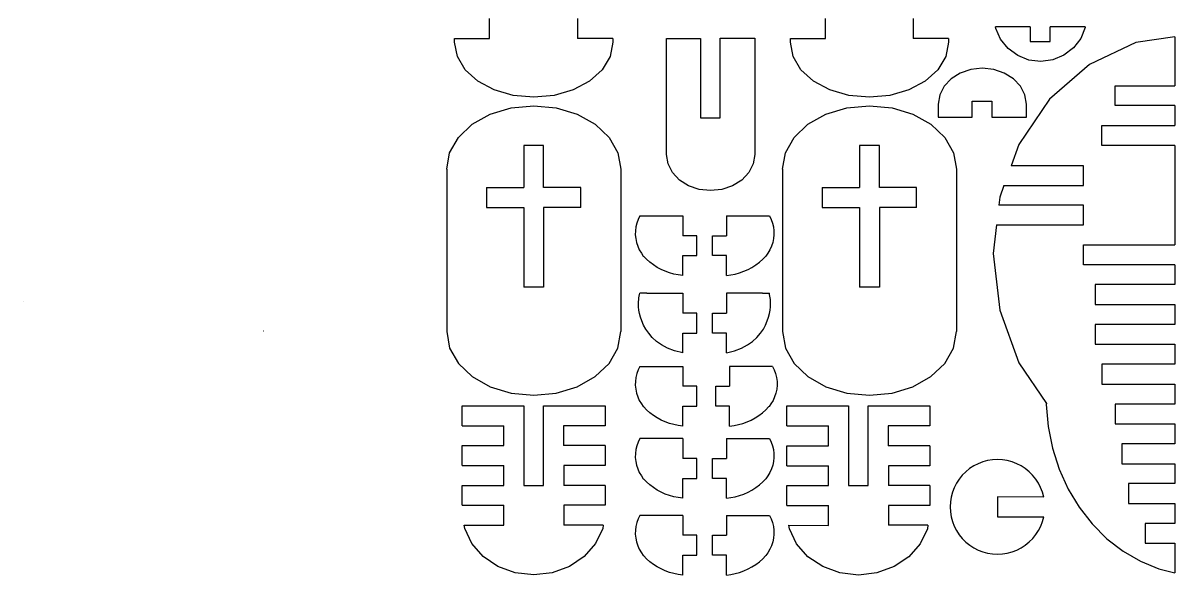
# Model space of a CAD drawing. Header units: inches. Extents: x -293 to 209, y -165 to 155.
# Drawn here: x -292.8 to -119.3, y -164.1 to -80.8 of the extents above; entities that cross this region are included whole.
import ezdxf

# ---------------------------------------------------------------- set-up
doc = ezdxf.new("R2010")
doc.units = ezdxf.units.IN
doc.header["$MEASUREMENT"] = 0

msp = doc.modelspace()

# ---------------------------------------------------------------- linework, layer by layer
for p, q in [((-222.5, -83.16), (-222.5, -80.16)), ((-209.25, -80.16), (-209.25, -83.16)), ((-171.93, -83.16), (-171.93, -80.16)), ((-158.68, -80.16), (-158.68, -83.16)), ((-141.07, -81.41), (-146.29, -81.41)), ((-146.25, -81.66), (-146.29, -81.41)), ((-141.07, -81.41), (-141.07, -83.6)), ((-132.77, -81.41), (-138.07, -81.41)), ((-138.07, -83.6), (-138.07, -81.41)), ((-132.79, -81.52), (-133.47, -83.17)), ((-132.77, -81.41), (-132.79, -81.52)), ((-227.77, -83.73), (-227.77, -83.16)), ((-227.77, -83.16), (-222.5, -83.16)), ((-203.95, -83.16), (-209.25, -83.16)), ((-203.95, -83.16), (-203.95, -83.73)), ((-195.86, -83.15), (-190.75, -83.15)), ((-195.86, -100.68), (-195.86, -83.15)), ((-190.75, -83.15), (-190.75, -95.15)), ((-187.77, -83.14), (-182.57, -83.14)), ((-187.77, -95.15), (-187.77, -83.14)), ((-182.57, -83.14), (-182.57, -100.68)), ((-177.2, -83.73), (-177.2, -83.16)), ((-177.2, -83.16), (-171.93, -83.16)), ((-153.38, -83.16), (-158.68, -83.16)), ((-153.38, -83.16), (-153.38, -83.73)), ((-145.54, -83.29), (-146.25, -81.66)), ((-133.47, -83.17), (-134.56, -84.59)), ((-119.27, -82.9), (-125.17, -83.78)), ((-119.27, -82.9), (-119.27, -90.29)), ((-227.36, -85.88), (-227.77, -83.73)), ((-203.95, -83.73), (-204.36, -85.88)), ((-176.79, -85.88), (-177.2, -83.73)), ((-153.38, -83.73), (-153.78, -85.88)), ((-144.41, -84.69), (-145.54, -83.29)), ((-142.96, -85.75), (-144.41, -84.69)), ((-141.07, -83.6), (-138.07, -83.6)), ((-134.56, -84.59), (-135.99, -85.68)), ((-125.17, -83.78), (-132.16, -87.07)), ((-226.17, -87.88), (-227.36, -85.88)), ((-204.36, -85.88), (-205.55, -87.88)), ((-175.6, -87.88), (-176.79, -85.88)), ((-153.78, -85.88), (-154.97, -87.88)), ((-141.27, -86.42), (-142.96, -85.75)), ((-139.46, -86.63), (-141.27, -86.42)), ((-137.66, -86.38), (-139.46, -86.63)), ((-135.99, -85.68), (-137.66, -86.38)), ((-224.28, -89.61), (-226.17, -87.88)), ((-205.55, -87.88), (-207.44, -89.61)), ((-173.71, -89.61), (-175.6, -87.88)), ((-154.97, -87.88), (-156.87, -89.61)), ((-151.61, -88.38), (-152.99, -89.24)), ((-150.01, -87.84), (-151.61, -88.38)), ((-148.29, -87.65), (-150.01, -87.84)), ((-146.57, -87.84), (-148.29, -87.65)), ((-144.97, -88.38), (-146.57, -87.84)), ((-143.59, -89.24), (-144.97, -88.38)), ((-132.16, -87.07), (-138.17, -92.31)), ((-221.81, -90.93), (-224.28, -89.61)), ((-207.44, -89.61), (-209.9, -90.93)), ((-171.24, -90.93), (-173.71, -89.61)), ((-156.87, -89.61), (-159.33, -90.93)), ((-152.99, -89.24), (-154.04, -90.37)), ((-142.54, -90.37), (-143.59, -89.24)), ((-218.94, -91.76), (-221.81, -90.93)), ((-215.86, -92.04), (-218.94, -91.76)), ((-212.78, -91.76), (-215.86, -92.04)), ((-209.9, -90.93), (-212.78, -91.76)), ((-168.37, -91.76), (-171.24, -90.93)), ((-165.29, -92.04), (-168.37, -91.76)), ((-162.21, -91.76), (-165.29, -92.04)), ((-159.33, -90.93), (-162.21, -91.76)), ((-154.71, -91.67), (-154.93, -93.08)), ((-154.04, -90.37), (-154.71, -91.67)), ((-141.87, -91.67), (-142.54, -90.37)), ((-141.65, -93.08), (-141.87, -91.67)), ((-128.27, -93.29), (-128.27, -90.29)), ((-128.27, -90.29), (-119.27, -90.29)), ((-222.41, -94.59), (-219.25, -93.63)), ((-219.25, -93.63), (-215.86, -93.3)), ((-215.86, -93.3), (-212.47, -93.63)), ((-212.47, -93.63), (-209.3, -94.59)), ((-171.84, -94.59), (-168.68, -93.63)), ((-168.68, -93.63), (-165.29, -93.3)), ((-165.29, -93.3), (-161.89, -93.63)), ((-161.89, -93.63), (-158.73, -94.59)), ((-154.93, -93.08), (-154.93, -95.04)), ((-154.93, -93.08), (-154.93, -95.04)), ((-149.83, -95.04), (-149.83, -92.61)), ((-149.83, -92.61), (-146.85, -92.61)), ((-146.85, -92.61), (-146.85, -95.04)), ((-138.17, -92.31), (-142.78, -99.13)), ((-141.65, -95.04), (-141.65, -93.08)), ((-119.27, -93.29), (-128.27, -93.29)), ((-119.27, -93.29), (-119.27, -96.29)), ((-225.13, -96.11), (-222.41, -94.59)), ((-209.3, -94.59), (-206.59, -96.11)), ((-190.75, -95.15), (-187.77, -95.15)), ((-174.56, -96.11), (-171.84, -94.59)), ((-158.73, -94.59), (-156.02, -96.11)), ((-154.93, -95.04), (-149.83, -95.04)), ((-146.85, -95.04), (-141.65, -95.04)), ((-145.22, -95.04), (-141.65, -95.04)), ((-227.21, -98.1), (-225.13, -96.11)), ((-206.59, -96.11), (-204.5, -98.1)), ((-176.64, -98.1), (-174.56, -96.11)), ((-156.02, -96.11), (-153.93, -98.1)), ((-130.27, -99.29), (-130.27, -96.29)), ((-130.27, -96.29), (-119.27, -96.29)), ((-228.52, -100.41), (-227.21, -98.1)), ((-204.5, -98.1), (-203.19, -100.41)), ((-177.95, -100.41), (-176.64, -98.1)), ((-153.93, -98.1), (-152.62, -100.41)), ((-228.97, -102.89), (-228.52, -100.41)), ((-217.36, -99.3), (-217.36, -105.66)), ((-214.36, -99.3), (-217.36, -99.3)), ((-214.36, -105.66), (-214.36, -99.3)), ((-203.19, -100.41), (-202.75, -102.89)), ((-178.4, -102.89), (-177.95, -100.41)), ((-166.79, -99.3), (-166.79, -105.66)), ((-163.79, -99.3), (-166.79, -99.3)), ((-163.79, -105.66), (-163.79, -99.3)), ((-152.62, -100.41), (-152.18, -102.89)), ((-142.78, -99.13), (-143.95, -102.35)), ((-119.27, -99.29), (-130.27, -99.29)), ((-119.27, -99.29), (-119.27, -114.29)), ((-195.63, -102.08), (-195.86, -100.68)), ((-194.97, -103.39), (-195.63, -102.08)), ((-182.8, -102.08), (-183.46, -103.39)), ((-182.57, -100.68), (-182.8, -102.08)), ((-133.04, -102.35), (-143.95, -102.35)), ((-133.04, -105.35), (-133.04, -102.35)), ((-228.97, -102.89), (-228.97, -127.37)), ((-202.75, -102.89), (-202.75, -127.37)), ((-193.91, -104.52), (-194.97, -103.39)), ((-183.46, -103.39), (-184.52, -104.52)), ((-178.4, -102.89), (-178.4, -127.37)), ((-152.18, -102.89), (-152.18, -127.37)), ((-222.97, -105.66), (-222.97, -108.66)), ((-222.97, -105.66), (-217.36, -105.66)), ((-208.75, -105.66), (-214.36, -105.66)), ((-208.75, -108.66), (-208.75, -105.66)), ((-192.54, -105.38), (-193.91, -104.52)), ((-190.94, -105.92), (-192.54, -105.38)), ((-185.9, -105.38), (-187.5, -105.92)), ((-184.52, -104.52), (-185.9, -105.38)), ((-172.4, -105.66), (-172.4, -108.66)), ((-172.4, -105.66), (-166.79, -105.66)), ((-158.18, -105.66), (-163.79, -105.66)), ((-158.18, -108.66), (-158.18, -105.66)), ((-145.04, -105.35), (-145.67, -107.08)), ((-145.04, -105.35), (-133.04, -105.35)), ((-189.22, -106.11), (-190.94, -105.92)), ((-187.5, -105.92), (-189.22, -106.11)), ((-145.67, -107.08), (-145.81, -108.29)), ((-222.97, -108.66), (-217.36, -108.66)), ((-217.36, -108.66), (-217.36, -120.66)), ((-208.75, -108.66), (-214.36, -108.66)), ((-214.36, -108.66), (-214.36, -120.66)), ((-172.4, -108.66), (-166.79, -108.66)), ((-166.79, -108.66), (-166.79, -120.66)), ((-158.18, -108.66), (-163.79, -108.66)), ((-163.79, -108.66), (-163.79, -120.66)), ((-133.04, -108.29), (-145.81, -108.29)), ((-133.04, -111.29), (-133.04, -108.29)), ((-200.34, -111), (-200.48, -111.58)), ((-200.14, -110.44), (-200.34, -111)), ((-199.88, -109.91), (-200.14, -110.44)), ((-199.88, -109.91), (-193.41, -109.91)), ((-193.41, -109.91), (-193.41, -112.91)), ((-186.83, -109.91), (-186.83, -112.91)), ((-186.83, -109.91), (-180.36, -109.91)), ((-180.36, -109.91), (-180.1, -110.44)), ((-180.1, -110.44), (-179.9, -111)), ((-179.9, -111), (-179.76, -111.58)), ((-200.55, -112.17), (-200.56, -112.76)), ((-200.56, -112.76), (-200.5, -113.35)), ((-200.48, -111.58), (-200.55, -112.17)), ((-179.76, -111.58), (-179.69, -112.17)), ((-179.68, -112.76), (-179.74, -113.35)), ((-179.69, -112.17), (-179.68, -112.76)), ((-146.16, -111.29), (-146.66, -115.6)), ((-146.16, -111.29), (-133.04, -111.29)), ((-200.5, -113.35), (-200.38, -113.93)), ((-200.38, -113.93), (-200.19, -114.5)), ((-200.19, -114.5), (-199.95, -115.04)), ((-191.31, -112.91), (-193.41, -112.91)), ((-191.31, -115.91), (-191.31, -112.91)), ((-188.93, -115.91), (-188.93, -112.91)), ((-188.93, -112.91), (-186.83, -112.91)), ((-180.05, -114.5), (-180.29, -115.04)), ((-179.86, -113.93), (-180.05, -114.5)), ((-179.74, -113.35), (-179.86, -113.93)), ((-133.04, -117.29), (-133.04, -114.29)), ((-133.04, -114.29), (-119.27, -114.29)), ((-199.95, -115.04), (-199.64, -115.55)), ((-199.64, -115.55), (-199.35, -115.97)), ((-199.35, -115.97), (-199.28, -116.02)), ((-198.88, -116.45), (-199.28, -116.02)), ((-193.41, -115.91), (-191.31, -115.91)), ((-193.41, -118.91), (-193.41, -115.91)), ((-186.82, -115.91), (-188.93, -115.91)), ((-186.82, -118.91), (-186.82, -115.91)), ((-181.36, -116.45), (-180.95, -116.02)), ((-180.89, -115.97), (-180.95, -116.02)), ((-180.59, -115.55), (-180.89, -115.97)), ((-180.29, -115.04), (-180.59, -115.55)), ((-146.66, -115.6), (-145.67, -124.13)), ((-198.37, -116.9), (-198.88, -116.45)), ((-197.83, -117.31), (-198.37, -116.9)), ((-197.26, -117.68), (-197.83, -117.31)), ((-196.66, -118), (-197.26, -117.68)), ((-183.58, -118), (-182.98, -117.68)), ((-182.98, -117.68), (-182.41, -117.31)), ((-182.41, -117.31), (-181.87, -116.9)), ((-181.87, -116.9), (-181.36, -116.45)), ((-119.27, -117.29), (-133.04, -117.29)), ((-119.27, -117.29), (-119.27, -120.29)), ((-196.04, -118.28), (-196.66, -118)), ((-195.4, -118.51), (-196.04, -118.28)), ((-194.75, -118.69), (-195.4, -118.51)), ((-194.09, -118.82), (-194.75, -118.69)), ((-193.41, -118.91), (-194.09, -118.82)), ((-186.82, -118.91), (-186.15, -118.82)), ((-186.15, -118.82), (-185.49, -118.69)), ((-185.49, -118.69), (-184.84, -118.51)), ((-184.84, -118.51), (-184.2, -118.28)), ((-184.2, -118.28), (-183.58, -118)), ((-214.36, -120.66), (-217.36, -120.66)), ((-163.79, -120.66), (-166.79, -120.66)), ((-119.27, -120.29), (-131.27, -120.29)), ((-131.27, -120.29), (-131.27, -123.29)), ((-292.78, -122.78), (-292.74, -122.78)), ((-200.07, -122.87), (-200.04, -122.54)), ((-200.07, -123.24), (-200.07, -122.87)), ((-200.04, -122.54), (-200.01, -122.26)), ((-200.01, -122.26), (-199.96, -122.01)), ((-199.96, -122.01), (-199.92, -121.79)), ((-199.92, -121.79), (-199.88, -121.59)), ((-198.84, -121.59), (-199.88, -121.59)), ((-198.84, -121.59), (-198.68, -121.59)), ((-198.68, -121.59), (-193.41, -121.59)), ((-193.41, -121.59), (-193.41, -124.59)), ((-186.83, -121.59), (-186.83, -124.59)), ((-181.56, -121.59), (-186.83, -121.59)), ((-181.4, -121.59), (-181.56, -121.59)), ((-181.4, -121.59), (-180.36, -121.59)), ((-180.32, -121.79), (-180.36, -121.59)), ((-180.27, -122.01), (-180.32, -121.79)), ((-180.23, -122.26), (-180.27, -122.01)), ((-180.2, -122.54), (-180.23, -122.26)), ((-180.17, -122.87), (-180.2, -122.54)), ((-180.17, -123.24), (-180.17, -122.87)), ((-200.05, -123.66), (-200.07, -123.24)), ((-200, -124.13), (-200.05, -123.66)), ((-199.91, -124.64), (-200, -124.13)), ((-199.77, -125.18), (-199.91, -124.64)), ((-191.31, -124.59), (-193.41, -124.59)), ((-191.31, -127.59), (-191.31, -124.59)), ((-188.93, -124.59), (-186.83, -124.59)), ((-188.93, -127.59), (-188.93, -124.59)), ((-180.47, -125.18), (-180.33, -124.64)), ((-180.33, -124.64), (-180.24, -124.13)), ((-180.24, -124.13), (-180.19, -123.66)), ((-180.19, -123.66), (-180.17, -123.24)), ((-145.67, -124.13), (-142.78, -132.08)), ((-131.27, -123.29), (-119.27, -123.29)), ((-119.27, -123.29), (-119.27, -126.29)), ((-199.57, -125.77), (-199.77, -125.18)), ((-199.31, -126.38), (-199.57, -125.77)), ((-198.97, -127), (-199.31, -126.38)), ((-181.27, -127), (-180.93, -126.38)), ((-180.93, -126.38), (-180.67, -125.77)), ((-180.67, -125.77), (-180.47, -125.18)), ((-119.27, -126.29), (-131.27, -126.29)), ((-131.27, -126.29), (-131.27, -129.29)), ((-256.57, -127.32), (-256.62, -127.32)), ((-228.97, -127.37), (-228.52, -129.86)), ((-203.19, -129.86), (-202.75, -127.37)), ((-198.54, -127.63), (-198.97, -127)), ((-198.01, -128.25), (-198.54, -127.63)), ((-197.36, -128.84), (-198.01, -128.25)), ((-193.41, -130.59), (-193.41, -127.59)), ((-193.41, -127.59), (-191.31, -127.59)), ((-186.83, -127.59), (-188.93, -127.59)), ((-186.83, -130.59), (-186.83, -127.59)), ((-182.88, -128.84), (-182.23, -128.25)), ((-182.23, -128.25), (-181.7, -127.63)), ((-181.7, -127.63), (-181.27, -127)), ((-178.4, -127.37), (-177.95, -129.86)), ((-152.62, -129.86), (-152.18, -127.37)), ((-228.52, -129.86), (-227.21, -132.17)), ((-204.5, -132.17), (-203.19, -129.86)), ((-196.6, -129.39), (-197.36, -128.84)), ((-195.69, -129.88), (-196.6, -129.39)), ((-194.64, -130.29), (-195.69, -129.88)), ((-185.6, -130.29), (-184.55, -129.88)), ((-184.55, -129.88), (-183.64, -129.39)), ((-183.64, -129.39), (-182.88, -128.84)), ((-177.95, -129.86), (-176.64, -132.17)), ((-153.93, -132.17), (-152.62, -129.86)), ((-131.27, -129.29), (-119.27, -129.29)), ((-119.27, -129.29), (-119.27, -132.29)), ((-193.41, -130.59), (-194.64, -130.29)), ((-186.83, -130.59), (-185.6, -130.29)), ((-227.21, -132.17), (-225.13, -134.16)), ((-206.59, -134.16), (-204.5, -132.17)), ((-200.14, -133.15), (-200.34, -133.71)), ((-199.88, -132.62), (-200.14, -133.15)), ((-199.88, -132.62), (-193.41, -132.62)), ((-193.41, -132.62), (-193.41, -135.62)), ((-186.35, -132.62), (-186.35, -135.62)), ((-179.88, -132.62), (-186.35, -132.62)), ((-179.88, -132.62), (-179.62, -133.15)), ((-179.62, -133.15), (-179.42, -133.71)), ((-176.64, -132.17), (-174.56, -134.16)), ((-156.02, -134.16), (-153.93, -132.17)), ((-142.78, -132.08), (-138.64, -138.19)), ((-119.27, -132.29), (-130.27, -132.29)), ((-130.27, -132.29), (-130.27, -135.29)), ((-225.13, -134.16), (-222.41, -135.68)), ((-209.3, -135.68), (-206.59, -134.16)), ((-200.55, -134.88), (-200.56, -135.47)), ((-200.48, -134.29), (-200.55, -134.88)), ((-200.34, -133.71), (-200.48, -134.29)), ((-179.42, -133.71), (-179.28, -134.29)), ((-179.28, -134.29), (-179.21, -134.88)), ((-179.21, -134.88), (-179.2, -135.47)), ((-174.56, -134.16), (-171.84, -135.68)), ((-158.73, -135.68), (-156.02, -134.16)), ((-130.27, -135.29), (-119.27, -135.29)), ((-119.27, -135.29), (-119.27, -138.29)), ((-222.41, -135.68), (-219.25, -136.64)), ((-219.25, -136.64), (-215.86, -136.96)), ((-215.86, -136.96), (-212.47, -136.64)), ((-212.47, -136.64), (-209.3, -135.68)), ((-200.56, -135.47), (-200.5, -136.06)), ((-200.5, -136.06), (-200.38, -136.64)), ((-200.38, -136.64), (-200.19, -137.21)), ((-191.31, -135.62), (-193.41, -135.62)), ((-191.31, -138.62), (-191.31, -135.62)), ((-188.45, -135.62), (-186.35, -135.62)), ((-188.45, -138.62), (-188.45, -135.62)), ((-179.38, -136.64), (-179.57, -137.21)), ((-179.26, -136.06), (-179.38, -136.64)), ((-179.2, -135.47), (-179.26, -136.06)), ((-171.84, -135.68), (-168.68, -136.64)), ((-168.68, -136.64), (-165.29, -136.96)), ((-165.29, -136.96), (-161.89, -136.64)), ((-161.89, -136.64), (-158.73, -135.68)), ((-226.62, -138.57), (-217.36, -138.57)), ((-226.62, -141.57), (-226.62, -138.57)), ((-217.36, -138.57), (-217.36, -150.57)), ((-214.36, -150.57), (-214.36, -138.57)), ((-214.36, -138.57), (-205.1, -138.57)), ((-205.1, -138.57), (-205.1, -141.57)), ((-200.19, -137.21), (-199.95, -137.75)), ((-199.95, -137.75), (-199.64, -138.26)), ((-199.64, -138.26), (-199.35, -138.68)), ((-199.35, -138.68), (-199.28, -138.73)), ((-198.88, -139.16), (-199.28, -138.73)), ((-193.41, -141.62), (-193.41, -138.62)), ((-193.41, -138.62), (-191.31, -138.62)), ((-186.35, -138.62), (-188.45, -138.62)), ((-186.35, -141.62), (-186.35, -138.62)), ((-180.88, -139.16), (-180.48, -138.73)), ((-180.41, -138.68), (-180.48, -138.73)), ((-180.12, -138.26), (-180.41, -138.68)), ((-179.81, -137.75), (-180.12, -138.26)), ((-179.57, -137.21), (-179.81, -137.75)), ((-177.71, -138.58), (-168.46, -138.58)), ((-177.71, -141.58), (-177.71, -138.58)), ((-168.46, -138.58), (-168.46, -150.58)), ((-165.46, -150.58), (-165.46, -138.58)), ((-165.46, -138.58), (-156.19, -138.58)), ((-156.19, -138.58), (-156.19, -141.59)), ((-138.64, -138.19), (-138.65, -138.37)), ((-138.65, -138.37), (-138.36, -141.7)), ((-119.27, -138.29), (-128.27, -138.29)), ((-128.27, -138.29), (-128.27, -141.29)), ((-198.37, -139.61), (-198.88, -139.16)), ((-197.83, -140.02), (-198.37, -139.61)), ((-197.26, -140.39), (-197.83, -140.02)), ((-196.66, -140.71), (-197.26, -140.39)), ((-183.1, -140.71), (-182.5, -140.39)), ((-182.5, -140.39), (-181.93, -140.02)), ((-181.93, -140.02), (-181.39, -139.61)), ((-181.39, -139.61), (-180.88, -139.16)), ((-226.62, -141.57), (-220.36, -141.57)), ((-220.36, -144.57), (-220.36, -141.57)), ((-211.36, -141.57), (-211.36, -144.57)), ((-205.1, -141.57), (-211.36, -141.57)), ((-196.04, -140.99), (-196.66, -140.71)), ((-195.4, -141.22), (-196.04, -140.99)), ((-194.75, -141.4), (-195.4, -141.22)), ((-194.09, -141.54), (-194.75, -141.4)), ((-193.41, -141.62), (-194.09, -141.54)), ((-186.35, -141.62), (-185.68, -141.54)), ((-185.68, -141.54), (-185.01, -141.4)), ((-185.01, -141.4), (-184.36, -141.22)), ((-184.36, -141.22), (-183.72, -140.99)), ((-183.72, -140.99), (-183.1, -140.71)), ((-177.71, -141.58), (-171.46, -141.58)), ((-171.46, -144.59), (-171.46, -141.58)), ((-162.46, -141.59), (-162.46, -144.59)), ((-156.19, -141.59), (-162.46, -141.59)), ((-138.36, -141.7), (-137.7, -144.97)), ((-128.27, -141.29), (-119.27, -141.29)), ((-119.27, -141.29), (-119.27, -144.29)), ((-199.88, -143.5), (-200.14, -144.03)), ((-193.41, -143.5), (-199.88, -143.5)), ((-193.41, -143.5), (-193.41, -146.5)), ((-186.83, -143.5), (-186.83, -146.5)), ((-186.83, -143.5), (-180.36, -143.5)), ((-180.36, -143.5), (-180.1, -144.03)), ((-226.62, -144.57), (-220.36, -144.57)), ((-226.62, -147.57), (-226.62, -144.57)), ((-205.1, -144.57), (-211.36, -144.57)), ((-205.1, -144.57), (-205.1, -147.57)), ((-200.48, -145.17), (-200.55, -145.76)), ((-200.34, -144.59), (-200.48, -145.17)), ((-200.14, -144.03), (-200.34, -144.59)), ((-180.1, -144.03), (-179.9, -144.59)), ((-179.9, -144.59), (-179.76, -145.17)), ((-179.76, -145.17), (-179.69, -145.76)), ((-177.71, -144.59), (-171.46, -144.59)), ((-177.71, -147.59), (-177.71, -144.59)), ((-156.19, -144.59), (-162.46, -144.59)), ((-156.19, -144.59), (-156.19, -147.59)), ((-137.7, -144.97), (-136.69, -148.12)), ((-119.27, -144.29), (-127.27, -144.29)), ((-127.27, -144.29), (-127.27, -147.29)), ((-200.55, -145.76), (-200.56, -146.35)), ((-200.56, -146.35), (-200.5, -146.94)), ((-200.5, -146.94), (-200.38, -147.52)), ((-191.31, -146.5), (-193.41, -146.5)), ((-191.31, -149.5), (-191.31, -146.5)), ((-188.93, -149.5), (-188.93, -146.5)), ((-188.93, -146.5), (-186.83, -146.5)), ((-179.74, -146.94), (-179.86, -147.52)), ((-179.68, -146.35), (-179.74, -146.94)), ((-179.69, -145.76), (-179.68, -146.35)), ((-148.91, -147.29), (-149.58, -147.63)), ((-148.22, -147.02), (-148.91, -147.29)), ((-147.5, -146.83), (-148.22, -147.02)), ((-146.76, -146.71), (-147.5, -146.83)), ((-146.01, -146.67), (-146.76, -146.71)), ((-145.27, -146.71), (-146.01, -146.67)), ((-144.53, -146.83), (-145.27, -146.71)), ((-143.81, -147.02), (-144.53, -146.83)), ((-143.11, -147.29), (-143.81, -147.02)), ((-142.45, -147.63), (-143.11, -147.29)), ((-127.27, -147.29), (-119.27, -147.29)), ((-119.27, -147.29), (-119.27, -150.29)), ((-226.62, -147.57), (-220.36, -147.57)), ((-220.36, -150.57), (-220.36, -147.57)), ((-211.32, -147.57), (-211.32, -150.57)), ((-205.1, -147.57), (-211.32, -147.57)), ((-200.38, -147.52), (-200.19, -148.09)), ((-200.19, -148.09), (-199.95, -148.63)), ((-199.95, -148.63), (-199.64, -149.14)), ((-199.64, -149.14), (-199.35, -149.56)), ((-180.6, -149.14), (-180.89, -149.56)), ((-180.29, -148.63), (-180.6, -149.14)), ((-180.05, -148.09), (-180.29, -148.63)), ((-179.86, -147.52), (-180.05, -148.09)), ((-177.71, -147.59), (-171.46, -147.59)), ((-171.46, -150.59), (-171.46, -147.59)), ((-162.42, -147.59), (-162.42, -150.58)), ((-156.19, -147.59), (-162.42, -147.59)), ((-151.31, -149.04), (-151.78, -149.62)), ((-150.78, -148.51), (-151.31, -149.04)), ((-150.2, -148.04), (-150.78, -148.51)), ((-149.58, -147.63), (-150.2, -148.04)), ((-141.82, -148.03), (-142.45, -147.63)), ((-141.24, -148.5), (-141.82, -148.03)), ((-140.71, -149.03), (-141.24, -148.5)), ((-140.24, -149.61), (-140.71, -149.03)), ((-136.69, -148.12), (-135.34, -151.11)), ((-226.62, -150.57), (-220.36, -150.57)), ((-226.62, -153.57), (-226.62, -150.57)), ((-217.36, -150.57), (-214.36, -150.57)), ((-205.1, -150.57), (-211.32, -150.57)), ((-205.1, -150.57), (-205.1, -153.57)), ((-199.35, -149.56), (-199.28, -149.61)), ((-198.88, -150.04), (-199.28, -149.61)), ((-198.37, -150.49), (-198.88, -150.04)), ((-197.83, -150.9), (-198.37, -150.49)), ((-197.26, -151.27), (-197.83, -150.9)), ((-193.41, -149.5), (-191.31, -149.5)), ((-193.41, -152.5), (-193.41, -149.5)), ((-186.83, -149.5), (-188.93, -149.5)), ((-186.82, -152.5), (-186.83, -149.5)), ((-182.98, -151.27), (-182.41, -150.9)), ((-182.41, -150.9), (-181.87, -150.49)), ((-181.87, -150.49), (-181.36, -150.04)), ((-181.36, -150.04), (-180.95, -149.61)), ((-180.89, -149.56), (-180.95, -149.61)), ((-177.71, -150.59), (-171.46, -150.59)), ((-177.71, -153.59), (-177.71, -150.59)), ((-168.46, -150.58), (-165.46, -150.58)), ((-156.19, -150.58), (-162.42, -150.58)), ((-156.19, -150.58), (-156.19, -153.59)), ((-152.52, -150.91), (-152.79, -151.61)), ((-152.19, -150.24), (-152.52, -150.91)), ((-151.78, -149.62), (-152.19, -150.24)), ((-139.83, -150.23), (-140.24, -149.61)), ((-139.5, -150.9), (-139.83, -150.23)), ((-139.23, -151.6), (-139.5, -150.9)), ((-119.27, -150.29), (-126.27, -150.29)), ((-126.27, -150.29), (-126.27, -153.29)), ((-196.66, -151.59), (-197.26, -151.27)), ((-196.04, -151.87), (-196.66, -151.59)), ((-195.4, -152.1), (-196.04, -151.87)), ((-194.75, -152.28), (-195.4, -152.1)), ((-194.09, -152.41), (-194.75, -152.28)), ((-193.41, -152.5), (-194.09, -152.41)), ((-186.82, -152.5), (-186.15, -152.41)), ((-186.15, -152.41), (-185.49, -152.28)), ((-185.49, -152.28), (-184.84, -152.1)), ((-184.84, -152.1), (-184.2, -151.87)), ((-184.2, -151.87), (-183.58, -151.59)), ((-183.58, -151.59), (-182.98, -151.27)), ((-152.98, -152.33), (-153.1, -153.06)), ((-152.79, -151.61), (-152.98, -152.33)), ((-139.03, -152.32), (-146.02, -152.31)), ((-146.02, -152.31), (-146.01, -155.3)), ((-139.03, -152.32), (-139.23, -151.6)), ((-135.34, -151.11), (-133.68, -153.87)), ((-226.62, -153.57), (-220.36, -153.57)), ((-220.36, -156.57), (-220.36, -153.57)), ((-211.32, -153.57), (-211.32, -156.57)), ((-205.1, -153.57), (-211.32, -153.57)), ((-177.71, -153.59), (-171.46, -153.59)), ((-171.46, -156.59), (-171.46, -153.59)), ((-162.42, -153.59), (-162.42, -156.58)), ((-156.19, -153.59), (-162.42, -153.59)), ((-153.1, -153.06), (-153.14, -153.81)), ((-153.14, -153.81), (-153.1, -154.55)), ((-133.68, -153.87), (-131.73, -156.38)), ((-126.27, -153.29), (-119.27, -153.29)), ((-119.27, -153.29), (-119.27, -156.3)), ((-200.14, -155.61), (-200.34, -156.17)), ((-199.88, -155.08), (-200.14, -155.61)), ((-193.41, -155.08), (-199.88, -155.08)), ((-193.41, -155.08), (-193.41, -158.07)), ((-186.83, -155.08), (-186.83, -158.07)), ((-186.83, -155.08), (-180.36, -155.08)), ((-180.36, -155.08), (-180.1, -155.61)), ((-180.1, -155.61), (-179.9, -156.17)), ((-153.1, -154.55), (-152.98, -155.29)), ((-152.98, -155.29), (-152.79, -156.01)), ((-152.79, -156.01), (-152.52, -156.71)), ((-146.01, -155.3), (-139.03, -155.29)), ((-139.49, -156.7), (-139.22, -156)), ((-139.22, -156), (-139.03, -155.29)), ((-226.25, -157.08), (-226.33, -156.57)), ((-226.33, -156.57), (-220.36, -156.57)), ((-225.18, -159.35), (-226.25, -157.08)), ((-205.39, -156.57), (-211.32, -156.57)), ((-205.47, -157.08), (-206.54, -159.35)), ((-205.39, -156.57), (-205.47, -157.08)), ((-200.55, -157.33), (-200.56, -157.93)), ((-200.48, -156.75), (-200.55, -157.33)), ((-200.34, -156.17), (-200.48, -156.75)), ((-179.9, -156.17), (-179.76, -156.75)), ((-179.76, -156.75), (-179.69, -157.33)), ((-179.69, -157.33), (-179.68, -157.93)), ((-177.35, -157.1), (-177.43, -156.58)), ((-177.43, -156.58), (-171.46, -156.59)), ((-176.27, -159.37), (-177.35, -157.1)), ((-156.48, -156.58), (-162.42, -156.58)), ((-156.56, -157.1), (-157.64, -159.37)), ((-156.48, -156.58), (-156.56, -157.1)), ((-152.52, -156.71), (-152.18, -157.37)), ((-152.18, -157.37), (-151.77, -158)), ((-140.24, -157.99), (-139.83, -157.37)), ((-139.83, -157.37), (-139.49, -156.7)), ((-131.73, -156.38), (-129.51, -158.6)), ((-119.27, -156.3), (-123.77, -156.3)), ((-123.77, -156.3), (-123.77, -159.3)), ((-223.47, -161.3), (-225.18, -159.35)), ((-206.54, -159.35), (-208.25, -161.3)), ((-200.56, -157.93), (-200.5, -158.52)), ((-200.5, -158.52), (-200.38, -159.1)), ((-200.38, -159.1), (-200.19, -159.66)), ((-191.31, -158.08), (-193.41, -158.07)), ((-191.31, -161.08), (-191.31, -158.08)), ((-188.93, -158.08), (-186.83, -158.07)), ((-188.93, -161.08), (-188.93, -158.08)), ((-179.86, -159.1), (-180.05, -159.66)), ((-179.74, -158.52), (-179.86, -159.1)), ((-179.68, -157.93), (-179.74, -158.52)), ((-174.56, -161.32), (-176.27, -159.37)), ((-157.64, -159.37), (-159.35, -161.32)), ((-151.77, -158), (-151.3, -158.58)), ((-151.3, -158.58), (-150.78, -159.11)), ((-150.78, -159.11), (-150.19, -159.58)), ((-150.19, -159.58), (-149.57, -159.98)), ((-142.44, -159.98), (-141.81, -159.57)), ((-141.81, -159.57), (-141.23, -159.1)), ((-141.23, -159.1), (-140.7, -158.57)), ((-140.7, -158.57), (-140.24, -157.99)), ((-129.51, -158.6), (-127.08, -160.48)), ((-123.77, -159.3), (-119.27, -159.29)), ((-119.27, -159.29), (-119.27, -163.75)), ((-221.24, -162.8), (-223.47, -161.3)), ((-208.25, -161.3), (-210.48, -162.8)), ((-200.19, -159.66), (-199.95, -160.2)), ((-199.95, -160.2), (-199.64, -160.72)), ((-199.64, -160.72), (-199.35, -161.14)), ((-199.35, -161.14), (-199.28, -161.19)), ((-198.88, -161.62), (-199.28, -161.19)), ((-193.41, -161.08), (-191.31, -161.08)), ((-193.41, -164.08), (-193.41, -161.08)), ((-186.83, -161.08), (-188.93, -161.08)), ((-186.82, -164.08), (-186.83, -161.08)), ((-181.36, -161.62), (-180.95, -161.19)), ((-180.89, -161.14), (-180.95, -161.19)), ((-180.6, -160.72), (-180.89, -161.14)), ((-180.29, -160.2), (-180.6, -160.72)), ((-180.05, -159.66), (-180.29, -160.2)), ((-172.33, -162.81), (-174.56, -161.32)), ((-159.35, -161.32), (-161.57, -162.81)), ((-149.57, -159.98), (-148.9, -160.32)), ((-148.9, -160.32), (-148.21, -160.59)), ((-148.21, -160.59), (-147.49, -160.78)), ((-147.49, -160.78), (-146.75, -160.9)), ((-146.75, -160.9), (-146, -160.94)), ((-146, -160.94), (-145.26, -160.9)), ((-145.26, -160.9), (-144.52, -160.78)), ((-144.52, -160.78), (-143.8, -160.58)), ((-143.8, -160.58), (-143.1, -160.32)), ((-143.1, -160.32), (-142.44, -159.98)), ((-127.08, -160.48), (-124.45, -162)), ((-218.64, -163.74), (-221.24, -162.8)), ((-210.48, -162.8), (-213.07, -163.74)), ((-198.37, -162.07), (-198.88, -161.62)), ((-197.83, -162.48), (-198.37, -162.07)), ((-197.26, -162.85), (-197.83, -162.48)), ((-196.66, -163.17), (-197.26, -162.85)), ((-183.58, -163.17), (-182.98, -162.85)), ((-182.98, -162.85), (-182.41, -162.48)), ((-182.41, -162.48), (-181.87, -162.07)), ((-181.87, -162.07), (-181.36, -161.62)), ((-169.74, -163.75), (-172.33, -162.81)), ((-161.57, -162.81), (-164.17, -163.75)), ((-124.45, -162), (-121.68, -163.14)), ((-215.86, -164.06), (-218.64, -163.74)), ((-213.07, -163.74), (-215.86, -164.06)), ((-196.04, -163.45), (-196.66, -163.17)), ((-195.4, -163.68), (-196.04, -163.45)), ((-194.75, -163.86), (-195.4, -163.68)), ((-194.09, -163.99), (-194.75, -163.86)), ((-193.41, -164.08), (-194.09, -163.99)), ((-186.82, -164.08), (-186.15, -163.99)), ((-186.15, -163.99), (-185.49, -163.86)), ((-185.49, -163.86), (-184.84, -163.68)), ((-184.84, -163.68), (-184.2, -163.45)), ((-184.2, -163.45), (-183.58, -163.17)), ((-166.95, -164.08), (-169.74, -163.75)), ((-164.17, -163.75), (-166.95, -164.08)), ((-121.68, -163.14), (-119.27, -163.75))]:
    msp.add_line(p, q)

doc.saveas('drawing.dxf')
